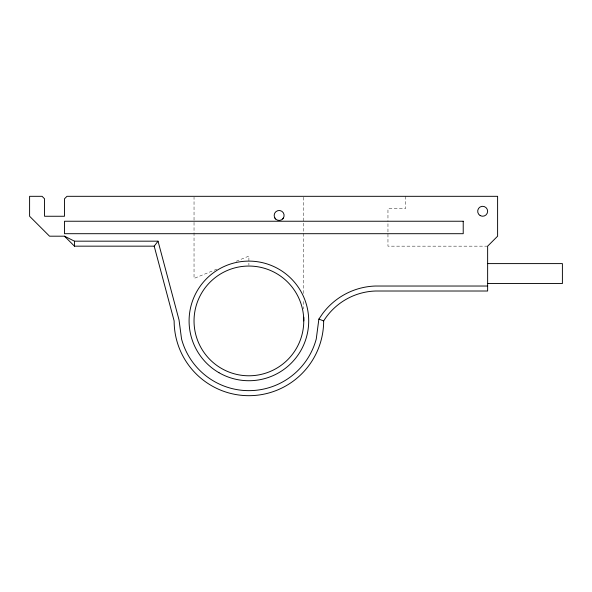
<?xml version="1.0" encoding="UTF-8"?>
<svg xmlns="http://www.w3.org/2000/svg" width="592" height="592" viewBox="0 0 592 592"><rect width="100%" height="100%" fill="white"/><g stroke="black" fill="none" stroke-linecap="round" stroke-linejoin="round"><path stroke-width="0.44" stroke-dasharray="2.96 2.22" d="M216.82 269.153L194.035 278.432L194.035 197.24M236.238 261.242L248.899 256.084L248.899 265.149M487.638 246.161L387.96 246.161L387.96 220.631M405.402 196.315L405.402 208.776L387.96 208.776L387.96 219.721M303.77 197.24L303.77 294.157M303.77 301.535L303.77 308.92"/><path stroke-width="0.89" d="M487.638 286.032L375.313 286.032A68.591 68.591 0 0 0 322.588 313.656L318.873 319.095L316.261 338.972A69.738 69.738 0 0 1 181.544 338.972L179.036 319.946L158.034 241.173L74.459 241.173L64.491 236.193L49.536 236.193L29.6 216.258L29.6 196.315L42.062 196.315L44.555 198.808L44.555 216.258L64.491 216.258L64.491 198.808L66.977 196.315L497.606 196.315L497.606 236.193L487.638 246.161L487.638 291.012L375.498 291.012A63.61 63.61 0 0 0 323.661 320.923A74.762 74.762 0 0 1 248.899 395.685A74.762 74.762 0 0 1 174.137 320.923L154.201 246.161L158.034 241.173M282.665 218.996L283.457 217.967M64.491 236.193L74.459 246.161L154.201 246.161M487.638 263.603L562.4 263.603L562.4 283.538L487.638 283.538M318.873 319.095L323.661 320.923M274.821 217.967L275.613 218.996A4.988 4.988 0 0 0 283.953 216.761A4.988 4.988 0 0 0 277.848 210.656A4.988 4.988 0 0 0 275.613 218.996M303.77 317.231L303.77 320.923A54.871 54.871 0 0 1 221.467 368.439A54.871 54.871 0 0 1 221.467 273.4A54.871 54.871 0 0 1 303.77 320.923M74.459 241.173L74.459 246.161M463.218 221.238L64.491 221.238L64.491 233.699L463.218 233.699L463.218 221.238M480.164 215.584A4.988 4.988 0 0 0 487.638 211.27A4.988 4.988 0 0 0 480.164 206.956A4.988 4.988 0 0 0 480.164 215.584M218.996 372.716A59.807 59.807 0 0 0 308.706 320.923A59.807 59.807 0 0 0 218.996 269.123A59.807 59.807 0 0 0 218.996 372.716"/></g></svg>
